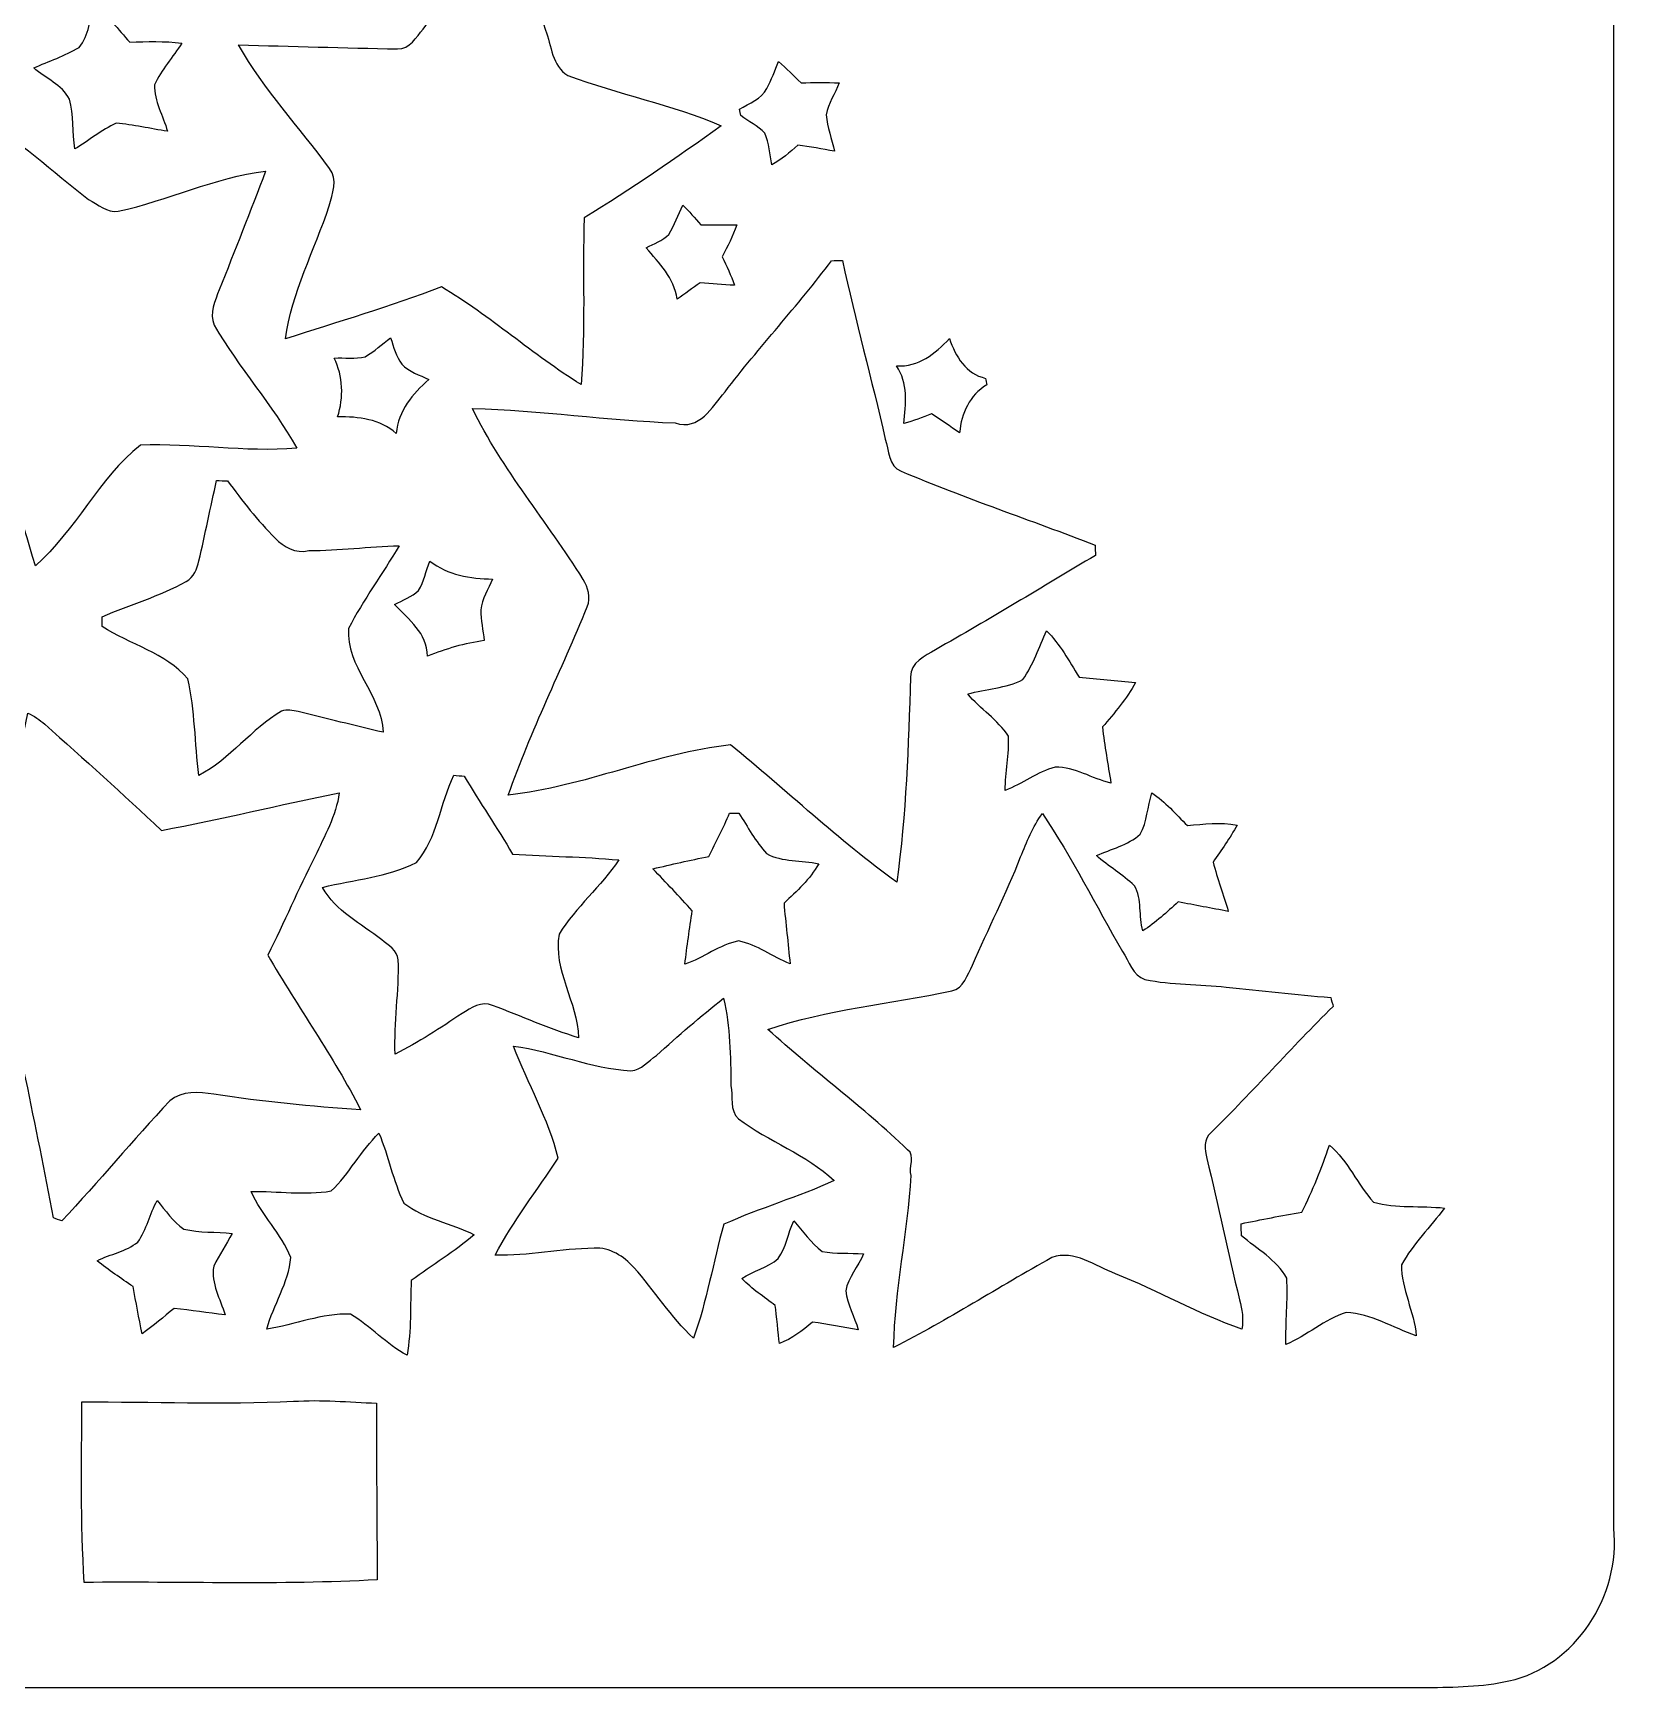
# Model space of a CAD drawing. Header units: centimetres. Extents: x -14.6 to 15.1, y -15.6 to 15.7.
# Drawn here: x -1.41 to 15.12, y -15.61 to 1.61 of the extents above; entities that cross this region are included whole.
import ezdxf

# ---------------------------------------------------------------- set-up
doc = ezdxf.new("R2010")
doc.units = ezdxf.units.CM
doc.header["$MEASUREMENT"] = 0
doc.layers.add('Layer 1', color=7, linetype='Continuous')

msp = doc.modelspace()

# ---------------------------------------------------------------- linework, layer by layer
at = {"layer": 'Layer 1', "color": 251}
for points, knots in [([(-13.19601, 15.66333), (-13.06795, 15.66792), (-12.81113, 15.67744), (-12.68271, 15.68203), (-12.68271, 15.68203), (-4.98016, 15.67956), (2.72203, 15.68168), (10.42458, 15.68097), (10.42458, 15.68097), (11.52596, 15.67921), (12.62839, 15.69014), (13.72941, 15.66439), (13.72941, 15.66439), (14.15097, 15.63899), (14.5161, 15.37547), (14.78104, 15.06291), (14.78104, 15.06291), (15.02304, 14.73729), (15.05197, 14.30796), (15.04738, 13.91744), (15.04738, 13.91744), (15.04386, 4.62739), (15.04738, -4.66302), (15.04562, -13.95307), (15.04562, -13.95307), (15.1197, -14.65016), (14.65051, -15.39028), (13.95307, -15.54057), (13.95307, -15.54057), (13.67543, -15.60442), (13.38862, -15.60477), (13.10605, -15.61112), (13.10605, -15.61112), (4.46264, -15.60795), (-4.18112, -15.61394), (-12.82453, -15.60795), (-12.82453, -15.60795), (-13.27044, -15.61077), (-13.75269, -15.53492), (-14.09241, -15.22095), (-14.09241, -15.22095), (-14.30937, -14.99799), (-14.50269, -14.72494), (-14.53833, -14.40709), (-14.53833, -14.40709), (-14.57396, -13.88004), (-14.54714, -13.35123), (-14.55208, -12.82347), (-14.55208, -12.82347), (-14.55385, -3.82729), (-14.5482, 5.16855), (-14.55526, 14.16438), (-14.55526, 14.16438), (-14.64239, 14.9285), (-13.95906, 15.66192), (-13.19601, 15.66333), (-13.19601, 15.66333), (-13.19601, 15.66333), (-13.19601, 15.66333), (-13.19601, 15.66333)], [0, 0, 0, 0, 0.0625, 0.0625, 0.0625, 0.0625, 0.125, 0.125, 0.125, 0.125, 0.1875, 0.1875, 0.1875, 0.1875, 0.25, 0.25, 0.25, 0.25, 0.3125, 0.3125, 0.3125, 0.3125, 0.375, 0.375, 0.375, 0.375, 0.4375, 0.4375, 0.4375, 0.4375, 0.5, 0.5, 0.5, 0.5, 0.5625, 0.5625, 0.5625, 0.5625, 0.625, 0.625, 0.625, 0.625, 0.6875, 0.6875, 0.6875, 0.6875, 0.75, 0.75, 0.75, 0.75, 0.8125, 0.8125, 0.8125, 0.8125, 0.875, 0.875, 0.875, 0.875, 1, 1, 1, 1]), ([(2.65395, 1.64924), (2.58339, 1.56457), (2.51425, 1.43898), (2.38689, 1.44216), (2.38689, 1.44216), (1.8355, 1.45486), (1.28411, 1.46897), (0.73307, 1.48378), (0.73307, 1.48378), (0.99342, 1.01741), (1.36878, 0.62936), (1.67922, 0.19756), (1.67922, 0.19756), (1.76742, 0.08537), (1.70991, -0.06738), (1.67605, -0.19085), (1.67605, -0.19085), (1.52471, -0.65158), (1.28623, -1.09114), (1.22061, -1.57621), (1.22061, -1.57621), (1.76248, -1.39771), (2.31211, -1.24037), (2.84445, -1.03434), (2.84445, -1.03434), (3.35245, -1.33844), (3.79518, -1.73849), (4.29719, -2.0514), (4.29719, -2.0514), (4.3434, -1.47391), (4.31306, -0.89288), (4.32823, -0.31433), (4.32823, -0.31433), (4.82036, -0.01976), (5.28955, 0.3108), (5.75698, 0.64276), (5.75698, 0.64276), (5.24051, 0.86289), (4.68383, 0.96979), (4.1589, 1.16664), (4.1589, 1.16664), (3.99521, 1.26153), (3.98851, 1.48096), (3.92748, 1.63865), (3.92748, 1.63865), (3.79095, 2.03694), (3.72251, 2.46345), (3.52213, 2.83704), (3.52213, 2.83704), (3.23356, 2.44052), (2.94287, 2.04541), (2.65395, 1.64924), (2.65395, 1.64924), (2.65395, 1.64924), (2.65395, 1.64924), (2.65395, 1.64924)], [0, 0, 0, 0, 0.06666667, 0.06666667, 0.06666667, 0.06666667, 0.13333333, 0.13333333, 0.13333333, 0.13333333, 0.2, 0.2, 0.2, 0.2, 0.26666667, 0.26666667, 0.26666667, 0.26666667, 0.33333333, 0.33333333, 0.33333333, 0.33333333, 0.4, 0.4, 0.4, 0.4, 0.46666667, 0.46666667, 0.46666667, 0.46666667, 0.53333333, 0.53333333, 0.53333333, 0.53333333, 0.6, 0.6, 0.6, 0.6, 0.66666667, 0.66666667, 0.66666667, 0.66666667, 0.73333333, 0.73333333, 0.73333333, 0.73333333, 0.8, 0.8, 0.8, 0.8, 0.86666667, 0.86666667, 0.86666667, 0.86666667, 1, 1, 1, 1]), ([(-0.75883, 1.91029), (-0.82444, 1.76671), (-0.81703, 1.57903), (-0.92781, 1.45874), (-0.92781, 1.45874), (-1.07562, 1.36878), (-1.24213, 1.3141), (-1.39947, 1.24389), (-1.39947, 1.24389), (-1.276, 1.13771), (-1.10737, 1.06892), (-1.02658, 0.92075), (-1.02658, 0.92075), (-0.98037, 0.75248), (-0.99554, 0.57432), (-0.97226, 0.40146), (-0.97226, 0.40146), (-0.82691, 0.48789), (-0.69427, 0.59655), (-0.54187, 0.67063), (-0.54187, 0.67063), (-0.36301, 0.65334), (-0.18591, 0.61278), (-0.00776, 0.58561), (-0.00776, 0.58561), (-0.0508, 0.74612), (-0.14817, 0.89888), (-0.14252, 1.06751), (-0.14252, 1.06751), (-0.07197, 1.22661), (0.0508, 1.35573), (0.14146, 1.50319), (0.14146, 1.50319), (-0.03845, 1.52471), (-0.22049, 1.52083), (-0.40076, 1.51201), (-0.40076, 1.51201), (-0.51929, 1.64571), (-0.62971, 1.78717), (-0.75883, 1.91029), (-0.75883, 1.91029), (-0.75883, 1.91029), (-0.75883, 1.91029), (-0.75883, 1.91029)], [0, 0, 0, 0, 0.08333333, 0.08333333, 0.08333333, 0.08333333, 0.16666667, 0.16666667, 0.16666667, 0.16666667, 0.25, 0.25, 0.25, 0.25, 0.33333333, 0.33333333, 0.33333333, 0.33333333, 0.41666667, 0.41666667, 0.41666667, 0.41666667, 0.5, 0.5, 0.5, 0.5, 0.58333333, 0.58333333, 0.58333333, 0.58333333, 0.66666667, 0.66666667, 0.66666667, 0.66666667, 0.75, 0.75, 0.75, 0.75, 0.83333333, 0.83333333, 0.83333333, 0.83333333, 1, 1, 1, 1]), ([(6.35353, 1.31092), (6.31331, 1.21744), (6.27874, 1.12113), (6.23076, 1.03117), (6.23076, 1.03117), (6.17467, 0.91899), (6.04732, 0.87665), (5.94677, 0.81456), (5.94677, 0.81456), (5.94995, 0.79798), (5.95559, 0.76482), (5.95877, 0.74789), (5.95877, 0.74789), (6.04097, 0.68792), (6.13692, 0.64135), (6.20818, 0.5655), (6.20818, 0.5655), (6.25969, 0.4639), (6.25934, 0.34572), (6.28191, 0.23566), (6.28191, 0.23566), (6.38104, 0.29281), (6.46994, 0.36442), (6.55285, 0.44238), (6.55285, 0.44238), (6.67949, 0.42404), (6.80755, 0.40217), (6.93349, 0.37747), (6.93349, 0.37747), (6.90986, 0.50483), (6.85553, 0.62689), (6.84918, 0.75741), (6.84918, 0.75741), (6.87035, 0.87559), (6.94126, 0.97755), (6.98288, 1.08867), (6.98288, 1.08867), (6.8513, 1.09643), (6.7183, 1.09255), (6.58707, 1.08938), (6.58707, 1.08938), (6.51016, 1.16417), (6.43502, 1.24107), (6.35353, 1.31092), (6.35353, 1.31092), (6.35353, 1.31092), (6.35353, 1.31092), (6.35353, 1.31092)], [0, 0, 0, 0, 0.07692308, 0.07692308, 0.07692308, 0.07692308, 0.15384615, 0.15384615, 0.15384615, 0.15384615, 0.23076923, 0.23076923, 0.23076923, 0.23076923, 0.30769231, 0.30769231, 0.30769231, 0.30769231, 0.38461538, 0.38461538, 0.38461538, 0.38461538, 0.46153846, 0.46153846, 0.46153846, 0.46153846, 0.53846154, 0.53846154, 0.53846154, 0.53846154, 0.61538462, 0.61538462, 0.61538462, 0.61538462, 0.69230769, 0.69230769, 0.69230769, 0.69230769, 0.76923077, 0.76923077, 0.76923077, 0.76923077, 0.84615385, 0.84615385, 0.84615385, 0.84615385, 1, 1, 1, 1]), ([(-1.98191, 0.71684), (-1.98226, 0.27199), (-1.98332, -0.17286), (-2.00025, -0.61771), (-2.00025, -0.61771), (-1.99178, -0.76094), (-2.03129, -0.93204), (-2.16817, -1.00542), (-2.16817, -1.00542), (-2.56716, -1.25483), (-2.97004, -1.49825), (-3.36656, -1.75189), (-3.36656, -1.75189), (-3.36656, -1.77588), (-3.36656, -1.82421), (-3.36656, -1.84856), (-3.36656, -1.84856), (-2.85715, -2.04117), (-2.33327, -2.19216), (-1.82245, -2.3816), (-1.82245, -2.3816), (-1.67887, -2.90054), (-1.54129, -3.42159), (-1.38148, -3.93559), (-1.38148, -3.93559), (-0.96132, -3.56764), (-0.72566, -3.02683), (-0.28893, -2.68146), (-0.28893, -2.68146), (0.25329, -2.65924), (0.79481, -2.75943), (1.33809, -2.71145), (1.33809, -2.71145), (1.08691, -2.26201), (0.73519, -1.87643), (0.47696, -1.43122), (0.47696, -1.43122), (0.42721, -1.30916), (0.48966, -1.17651), (0.53093, -1.06468), (0.53093, -1.06468), (0.69497, -0.65511), (0.8569, -0.24412), (1.01318, 0.16863), (1.01318, 0.16863), (0.48401, 0.10654), (-0.00212, -0.13406), (-0.51929, -0.24694), (-0.51929, -0.24694), (-0.63429, -0.26247), (-0.73307, -0.17498), (-0.82903, -0.12418), (-0.82903, -0.12418), (-1.20826, 0.16051), (-1.54799, 0.51364), (-1.98191, 0.71684), (-1.98191, 0.71684), (-1.98191, 0.71684), (-1.98191, 0.71684), (-1.98191, 0.71684)], [0, 0, 0, 0, 0.0625, 0.0625, 0.0625, 0.0625, 0.125, 0.125, 0.125, 0.125, 0.1875, 0.1875, 0.1875, 0.1875, 0.25, 0.25, 0.25, 0.25, 0.3125, 0.3125, 0.3125, 0.3125, 0.375, 0.375, 0.375, 0.375, 0.4375, 0.4375, 0.4375, 0.4375, 0.5, 0.5, 0.5, 0.5, 0.5625, 0.5625, 0.5625, 0.5625, 0.625, 0.625, 0.625, 0.625, 0.6875, 0.6875, 0.6875, 0.6875, 0.75, 0.75, 0.75, 0.75, 0.8125, 0.8125, 0.8125, 0.8125, 0.875, 0.875, 0.875, 0.875, 1, 1, 1, 1]), ([(5.35693, -0.18203), (5.30895, -0.28399), (5.27121, -0.39194), (5.20982, -0.48719), (5.20982, -0.48719), (5.14809, -0.55633), (5.05354, -0.58279), (4.97522, -0.62724), (4.97522, -0.62724), (5.1114, -0.78775), (5.26344, -0.94015), (5.29802, -1.16134), (5.29802, -1.16134), (5.3781, -1.10525), (5.45712, -1.04775), (5.53685, -0.99095), (5.53685, -0.99095), (5.65538, -1.00013), (5.77532, -1.01353), (5.89456, -1.01706), (5.89456, -1.01706), (5.85752, -0.91546), (5.81307, -0.81774), (5.7658, -0.72073), (5.7658, -0.72073), (5.82189, -0.61313), (5.87622, -0.50412), (5.91855, -0.38982), (5.91855, -0.38982), (5.79367, -0.3877), (5.66773, -0.38911), (5.54355, -0.38876), (5.54355, -0.38876), (5.48322, -0.3175), (5.42114, -0.24871), (5.35693, -0.18203), (5.35693, -0.18203), (5.35693, -0.18203), (5.35693, -0.18203), (5.35693, -0.18203)], [0, 0, 0, 0, 0.09090909, 0.09090909, 0.09090909, 0.09090909, 0.18181818, 0.18181818, 0.18181818, 0.18181818, 0.27272727, 0.27272727, 0.27272727, 0.27272727, 0.36363636, 0.36363636, 0.36363636, 0.36363636, 0.45454545, 0.45454545, 0.45454545, 0.45454545, 0.54545455, 0.54545455, 0.54545455, 0.54545455, 0.63636364, 0.63636364, 0.63636364, 0.63636364, 0.72727273, 0.72727273, 0.72727273, 0.72727273, 0.81818182, 0.81818182, 0.81818182, 0.81818182, 1, 1, 1, 1]), ([(6.90386, -0.76129), (6.55249, -1.23084), (6.15103, -1.65982), (5.79543, -2.12619), (5.79543, -2.12619), (5.65926, -2.28318), (5.53297, -2.534), (5.27509, -2.45039), (5.27509, -2.45039), (4.57094, -2.42111), (3.87103, -2.32022), (3.16689, -2.29835), (3.16689, -2.29835), (3.47451, -2.93723), (3.94829, -3.47627), (4.318, -4.07811), (4.318, -4.07811), (4.36915, -4.16172), (4.40231, -4.26685), (4.3621, -4.36245), (4.3621, -4.36245), (4.09363, -5.01791), (3.77437, -5.65362), (3.53977, -6.32354), (3.53977, -6.32354), (4.32717, -6.23746), (5.06518, -5.8868), (5.85364, -5.79967), (5.85364, -5.79967), (6.4329, -6.27309), (6.97618, -6.79097), (7.58296, -7.23018), (7.58296, -7.23018), (7.68103, -6.52216), (7.7029, -5.80637), (7.7276, -5.09305), (7.7276, -5.09305), (7.72301, -4.94277), (7.87964, -4.87645), (7.98654, -4.80942), (7.98654, -4.80942), (8.54816, -4.49404), (9.09673, -4.15572), (9.65165, -3.82834), (9.65165, -3.82834), (9.65059, -3.80153), (9.64847, -3.74791), (9.64741, -3.7211), (9.64741, -3.7211), (8.97608, -3.4611), (8.29239, -3.23215), (7.62917, -2.95169), (7.62917, -2.95169), (7.49265, -2.90654), (7.50252, -2.72627), (7.46266, -2.61902), (7.46266, -2.61902), (7.32402, -1.99743), (7.1501, -1.38359), (7.01887, -0.76059), (7.01887, -0.76059), (6.98006, -0.76059), (6.94196, -0.76094), (6.90386, -0.76129), (6.90386, -0.76129), (6.90386, -0.76129), (6.90386, -0.76129), (6.90386, -0.76129)], [0, 0, 0, 0, 0.05555556, 0.05555556, 0.05555556, 0.05555556, 0.11111111, 0.11111111, 0.11111111, 0.11111111, 0.16666667, 0.16666667, 0.16666667, 0.16666667, 0.22222222, 0.22222222, 0.22222222, 0.22222222, 0.27777778, 0.27777778, 0.27777778, 0.27777778, 0.33333333, 0.33333333, 0.33333333, 0.33333333, 0.38888889, 0.38888889, 0.38888889, 0.38888889, 0.44444444, 0.44444444, 0.44444444, 0.44444444, 0.5, 0.5, 0.5, 0.5, 0.55555556, 0.55555556, 0.55555556, 0.55555556, 0.61111111, 0.61111111, 0.61111111, 0.61111111, 0.66666667, 0.66666667, 0.66666667, 0.66666667, 0.72222222, 0.72222222, 0.72222222, 0.72222222, 0.77777778, 0.77777778, 0.77777778, 0.77777778, 0.83333333, 0.83333333, 0.83333333, 0.83333333, 0.88888889, 0.88888889, 0.88888889, 0.88888889, 1, 1, 1, 1]), ([(2.05176, -1.76036), (1.94522, -1.78364), (1.83515, -1.77094), (1.72755, -1.77412), (1.72755, -1.77412), (1.81998, -1.96638), (1.8288, -2.18334), (1.76389, -2.38548), (1.76389, -2.38548), (1.98155, -2.38443), (2.20451, -2.40982), (2.37384, -2.5587), (2.37384, -2.5587), (2.39395, -2.31987), (2.54564, -2.14983), (2.71216, -1.99813), (2.71216, -1.99813), (2.6162, -1.95086), (2.50578, -1.91982), (2.43099, -1.83938), (2.43099, -1.83938), (2.37102, -1.7586), (2.34774, -1.65806), (2.31387, -1.56492), (2.31387, -1.56492), (2.22603, -1.62913), (2.14595, -1.70533), (2.05176, -1.76036), (2.05176, -1.76036), (2.05176, -1.76036), (2.05176, -1.76036), (2.05176, -1.76036)], [0, 0, 0, 0, 0.11111111, 0.11111111, 0.11111111, 0.11111111, 0.22222222, 0.22222222, 0.22222222, 0.22222222, 0.33333333, 0.33333333, 0.33333333, 0.33333333, 0.44444444, 0.44444444, 0.44444444, 0.44444444, 0.55555556, 0.55555556, 0.55555556, 0.55555556, 0.66666667, 0.66666667, 0.66666667, 0.66666667, 0.77777778, 0.77777778, 0.77777778, 0.77777778, 1, 1, 1, 1]), ([(7.57872, -1.85596), (7.70467, -2.03482), (7.67644, -2.25143), (7.65669, -2.45674), (7.65669, -2.45674), (7.75441, -2.42817), (7.85001, -2.39219), (7.94491, -2.3555), (7.94491, -2.3555), (8.04263, -2.42006), (8.13964, -2.48638), (8.23666, -2.55235), (8.23666, -2.55235), (8.25712, -2.34738), (8.33931, -2.16182), (8.51923, -2.05423), (8.51923, -2.05423), (8.51641, -2.03729), (8.51076, -2.00307), (8.50794, -1.98579), (8.50794, -1.98579), (8.30121, -1.93746), (8.19573, -1.75824), (8.13117, -1.57198), (8.13117, -1.57198), (7.98266, -1.73073), (7.81226, -1.86902), (7.57872, -1.85596), (7.57872, -1.85596), (7.57872, -1.85596), (7.57872, -1.85596), (7.57872, -1.85596)], [0, 0, 0, 0, 0.11111111, 0.11111111, 0.11111111, 0.11111111, 0.22222222, 0.22222222, 0.22222222, 0.22222222, 0.33333333, 0.33333333, 0.33333333, 0.33333333, 0.44444444, 0.44444444, 0.44444444, 0.44444444, 0.55555556, 0.55555556, 0.55555556, 0.55555556, 0.66666667, 0.66666667, 0.66666667, 0.66666667, 0.77777778, 0.77777778, 0.77777778, 0.77777778, 1, 1, 1, 1]), ([(0.50412, -3.05012), (0.43956, -3.3274), (0.38629, -3.60786), (0.31891, -3.88479), (0.31891, -3.88479), (0.2981, -3.96628), (0.26917, -4.05906), (0.18697, -4.09857), (0.18697, -4.09857), (-0.08819, -4.2545), (-0.39688, -4.33987), (-0.6858, -4.46617), (-0.6858, -4.46617), (-0.68615, -4.49157), (-0.68686, -4.54201), (-0.68721, -4.56706), (-0.68721, -4.56706), (-0.39617, -4.75721), (-0.02787, -4.84258), (0.20496, -5.11175), (0.20496, -5.11175), (0.2794, -5.4423), (0.27693, -5.78309), (0.31891, -6.11858), (0.31891, -6.11858), (0.64558, -5.9496), (0.86431, -5.63316), (1.18075, -5.44971), (1.18075, -5.44971), (1.23578, -5.42502), (1.29681, -5.44301), (1.3529, -5.4543), (1.3529, -5.4543), (1.64818, -5.52485), (1.94204, -5.59999), (2.23767, -5.66914), (2.23767, -5.66914), (2.22144, -5.27579), (1.84397, -4.98228), (1.87748, -4.58929), (1.87748, -4.58929), (2.03024, -4.28907), (2.23344, -4.01814), (2.40383, -3.72816), (2.40383, -3.72816), (2.0895, -3.73697), (1.77694, -3.77613), (1.46262, -3.77825), (1.46262, -3.77825), (1.32539, -3.81423), (1.20474, -3.7398), (1.11407, -3.64913), (1.11407, -3.64913), (0.93028, -3.46569), (0.77153, -3.25931), (0.61666, -3.05153), (0.61666, -3.05153), (0.58843, -3.05118), (0.53234, -3.05047), (0.50412, -3.05012), (0.50412, -3.05012), (0.50412, -3.05012), (0.50412, -3.05012), (0.50412, -3.05012)], [0, 0, 0, 0, 0.05882353, 0.05882353, 0.05882353, 0.05882353, 0.11764706, 0.11764706, 0.11764706, 0.11764706, 0.17647059, 0.17647059, 0.17647059, 0.17647059, 0.23529412, 0.23529412, 0.23529412, 0.23529412, 0.29411765, 0.29411765, 0.29411765, 0.29411765, 0.35294118, 0.35294118, 0.35294118, 0.35294118, 0.41176471, 0.41176471, 0.41176471, 0.41176471, 0.47058824, 0.47058824, 0.47058824, 0.47058824, 0.52941176, 0.52941176, 0.52941176, 0.52941176, 0.58823529, 0.58823529, 0.58823529, 0.58823529, 0.64705882, 0.64705882, 0.64705882, 0.64705882, 0.70588235, 0.70588235, 0.70588235, 0.70588235, 0.76470588, 0.76470588, 0.76470588, 0.76470588, 0.82352941, 0.82352941, 0.82352941, 0.82352941, 0.88235294, 0.88235294, 0.88235294, 0.88235294, 1, 1, 1, 1]), ([(2.72168, -3.88832), (2.68323, -3.99027), (2.66277, -4.10069), (2.60667, -4.19523), (2.60667, -4.19523), (2.53541, -4.2612), (2.44052, -4.29331), (2.35691, -4.33917), (2.35691, -4.33917), (2.50402, -4.49792), (2.69522, -4.63479), (2.6991, -4.87856), (2.6991, -4.87856), (2.88854, -4.79919), (3.08681, -4.7431), (3.29036, -4.71452), (3.29036, -4.71452), (3.27766, -4.60834), (3.2512, -4.50321), (3.25261, -4.39596), (3.25261, -4.39596), (3.26637, -4.28025), (3.33128, -4.17971), (3.37608, -4.07458), (3.37608, -4.07458), (3.1436, -4.07282), (2.91112, -4.03084), (2.72168, -3.88832), (2.72168, -3.88832), (2.72168, -3.88832), (2.72168, -3.88832), (2.72168, -3.88832)], [0, 0, 0, 0, 0.11111111, 0.11111111, 0.11111111, 0.11111111, 0.22222222, 0.22222222, 0.22222222, 0.22222222, 0.33333333, 0.33333333, 0.33333333, 0.33333333, 0.44444444, 0.44444444, 0.44444444, 0.44444444, 0.55555556, 0.55555556, 0.55555556, 0.55555556, 0.66666667, 0.66666667, 0.66666667, 0.66666667, 0.77777778, 0.77777778, 0.77777778, 0.77777778, 1, 1, 1, 1]), ([(9.14153, -4.61186), (9.06815, -4.78508), (9.00254, -4.96394), (8.8967, -5.12127), (8.8967, -5.12127), (8.72067, -5.21159), (8.50971, -5.21758), (8.32132, -5.27015), (8.32132, -5.27015), (8.45256, -5.42572), (8.63318, -5.53896), (8.74571, -5.70794), (8.74571, -5.70794), (8.75453, -5.89633), (8.71502, -6.08542), (8.71008, -6.27486), (8.71008, -6.27486), (8.89, -6.20677), (9.04487, -6.07942), (9.23219, -6.03109), (9.23219, -6.03109), (9.43927, -6.02932), (9.61496, -6.15103), (9.81146, -6.19866), (9.81146, -6.19866), (9.78217, -6.00322), (9.74478, -5.81025), (9.72432, -5.61411), (9.72432, -5.61411), (9.84814, -5.46664), (9.97691, -5.32059), (10.06757, -5.1495), (10.06757, -5.1495), (9.87107, -5.13045), (9.67564, -5.11457), (9.47984, -5.09411), (9.47984, -5.09411), (9.37472, -4.9276), (9.28194, -4.75156), (9.14153, -4.61186), (9.14153, -4.61186), (9.14153, -4.61186), (9.14153, -4.61186), (9.14153, -4.61186)], [0, 0, 0, 0, 0.08333333, 0.08333333, 0.08333333, 0.08333333, 0.16666667, 0.16666667, 0.16666667, 0.16666667, 0.25, 0.25, 0.25, 0.25, 0.33333333, 0.33333333, 0.33333333, 0.33333333, 0.41666667, 0.41666667, 0.41666667, 0.41666667, 0.5, 0.5, 0.5, 0.5, 0.58333333, 0.58333333, 0.58333333, 0.58333333, 0.66666667, 0.66666667, 0.66666667, 0.66666667, 0.75, 0.75, 0.75, 0.75, 0.83333333, 0.83333333, 0.83333333, 0.83333333, 1, 1, 1, 1]), ([(-1.46085, -5.46911), (-1.58574, -6.00604), (-1.55187, -6.56661), (-1.63936, -7.11024), (-1.63936, -7.11024), (-1.60373, -7.26123), (-1.72332, -7.35259), (-1.83162, -7.41539), (-1.83162, -7.41539), (-2.30787, -7.69267), (-2.80423, -7.93468), (-3.27731, -8.21761), (-3.27731, -8.21761), (-2.77178, -8.54534), (-2.16464, -8.66105), (-1.63548, -8.94292), (-1.63548, -8.94292), (-1.51906, -9.01065), (-1.51377, -9.16552), (-1.48026, -9.27947), (-1.48026, -9.27947), (-1.38395, -9.75995), (-1.28058, -10.23937), (-1.19521, -10.72197), (-1.19521, -10.72197), (-1.17299, -10.73009), (-1.12854, -10.74632), (-1.10631, -10.75443), (-1.10631, -10.75443), (-0.72461, -10.34521), (-0.36759, -9.9127), (0.01693, -9.50595), (0.01693, -9.50595), (0.14182, -9.39588), (0.32209, -9.41246), (0.47484, -9.43469), (0.47484, -9.43469), (0.98107, -9.51371), (1.49119, -9.56486), (2.00272, -9.59873), (2.00272, -9.59873), (1.72014, -9.03958), (1.34832, -8.53017), (1.03576, -7.98759), (1.03576, -7.98759), (1.20791, -7.65034), (1.35326, -7.30074), (1.52717, -6.96454), (1.52717, -6.96454), (1.62595, -6.7497), (1.74766, -6.53803), (1.78012, -6.30026), (1.78012, -6.30026), (1.1617, -6.42338), (0.54927, -6.57613), (-0.07056, -6.68972), (-0.07056, -6.68972), (-0.47061, -6.31649), (-0.87418, -5.94713), (-1.28446, -5.58588), (-1.28446, -5.58588), (-1.33773, -5.53896), (-1.39629, -5.49804), (-1.46085, -5.46911), (-1.46085, -5.46911), (-1.46085, -5.46911), (-1.46085, -5.46911), (-1.46085, -5.46911)], [0, 0, 0, 0, 0.05555556, 0.05555556, 0.05555556, 0.05555556, 0.11111111, 0.11111111, 0.11111111, 0.11111111, 0.16666667, 0.16666667, 0.16666667, 0.16666667, 0.22222222, 0.22222222, 0.22222222, 0.22222222, 0.27777778, 0.27777778, 0.27777778, 0.27777778, 0.33333333, 0.33333333, 0.33333333, 0.33333333, 0.38888889, 0.38888889, 0.38888889, 0.38888889, 0.44444444, 0.44444444, 0.44444444, 0.44444444, 0.5, 0.5, 0.5, 0.5, 0.55555556, 0.55555556, 0.55555556, 0.55555556, 0.61111111, 0.61111111, 0.61111111, 0.61111111, 0.66666667, 0.66666667, 0.66666667, 0.66666667, 0.72222222, 0.72222222, 0.72222222, 0.72222222, 0.77777778, 0.77777778, 0.77777778, 0.77777778, 0.83333333, 0.83333333, 0.83333333, 0.83333333, 0.88888889, 0.88888889, 0.88888889, 0.88888889, 1, 1, 1, 1]), ([(2.97392, -6.11646), (2.82646, -6.40856), (2.80599, -6.77333), (2.58304, -7.02345), (2.58304, -7.02345), (2.28283, -7.18114), (1.93111, -7.19914), (1.60761, -7.28274), (1.60761, -7.28274), (1.74378, -7.53216), (2.00801, -7.65986), (2.2225, -7.82955), (2.2225, -7.82955), (2.29059, -7.88494), (2.38654, -7.93715), (2.39536, -8.03592), (2.39536, -8.03592), (2.40383, -8.36366), (2.3495, -8.68998), (2.3622, -9.01806), (2.3622, -9.01806), (2.60562, -8.8967), (2.83316, -8.74713), (3.05823, -8.59543), (3.05823, -8.59543), (3.15207, -8.53828), (3.26355, -8.46138), (3.37714, -8.51217), (3.37714, -8.51217), (3.67524, -8.62365), (3.96557, -8.75771), (4.27214, -8.84731), (4.27214, -8.84731), (4.26085, -8.47725), (4.00262, -8.14246), (4.06823, -7.76993), (4.06823, -7.76993), (4.24286, -7.487), (4.50674, -7.27322), (4.69053, -6.9977), (4.69053, -6.9977), (4.32259, -6.96313), (3.95252, -6.96207), (3.58422, -6.93737), (3.58422, -6.93737), (3.42336, -6.66256), (3.24344, -6.39974), (3.08187, -6.12528), (3.08187, -6.12528), (3.05506, -6.12316), (3.00108, -6.11858), (2.97392, -6.11646), (2.97392, -6.11646), (2.97392, -6.11646), (2.97392, -6.11646), (2.97392, -6.11646)], [0, 0, 0, 0, 0.06666667, 0.06666667, 0.06666667, 0.06666667, 0.13333333, 0.13333333, 0.13333333, 0.13333333, 0.2, 0.2, 0.2, 0.2, 0.26666667, 0.26666667, 0.26666667, 0.26666667, 0.33333333, 0.33333333, 0.33333333, 0.33333333, 0.4, 0.4, 0.4, 0.4, 0.46666667, 0.46666667, 0.46666667, 0.46666667, 0.53333333, 0.53333333, 0.53333333, 0.53333333, 0.6, 0.6, 0.6, 0.6, 0.66666667, 0.66666667, 0.66666667, 0.66666667, 0.73333333, 0.73333333, 0.73333333, 0.73333333, 0.8, 0.8, 0.8, 0.8, 0.86666667, 0.86666667, 0.86666667, 0.86666667, 1, 1, 1, 1]), ([(10.23726, -6.30061), (10.1921, -6.44172), (10.18857, -6.60047), (10.11696, -6.731), (10.11696, -6.731), (9.98608, -6.84283), (9.81534, -6.88516), (9.66047, -6.95149), (9.66047, -6.95149), (9.7857, -7.06437), (9.93352, -7.14869), (10.05593, -7.26581), (10.05593, -7.26581), (10.13989, -7.40481), (10.09826, -7.58402), (10.14377, -7.73606), (10.14377, -7.73606), (10.27712, -7.64963), (10.39354, -7.54098), (10.51137, -7.43479), (10.51137, -7.43479), (10.68529, -7.46725), (10.85956, -7.50076), (11.03383, -7.53322), (11.03383, -7.53322), (10.98091, -7.36177), (10.92024, -7.19279), (10.87543, -7.01957), (10.87543, -7.01957), (10.96081, -6.89292), (11.05323, -6.77086), (11.12414, -6.6354), (11.12414, -6.6354), (10.9534, -6.60153), (10.77877, -6.62623), (10.60732, -6.63928), (10.60732, -6.63928), (10.48808, -6.52216), (10.37872, -6.39233), (10.23726, -6.30061), (10.23726, -6.30061), (10.23726, -6.30061), (10.23726, -6.30061), (10.23726, -6.30061)], [0, 0, 0, 0, 0.08333333, 0.08333333, 0.08333333, 0.08333333, 0.16666667, 0.16666667, 0.16666667, 0.16666667, 0.25, 0.25, 0.25, 0.25, 0.33333333, 0.33333333, 0.33333333, 0.33333333, 0.41666667, 0.41666667, 0.41666667, 0.41666667, 0.5, 0.5, 0.5, 0.5, 0.58333333, 0.58333333, 0.58333333, 0.58333333, 0.66666667, 0.66666667, 0.66666667, 0.66666667, 0.75, 0.75, 0.75, 0.75, 0.83333333, 0.83333333, 0.83333333, 0.83333333, 1, 1, 1, 1]), ([(5.84341, -6.51051), (5.77638, -6.66291), (5.70159, -6.81179), (5.62716, -6.96066), (5.62716, -6.96066), (5.43242, -7.00158), (5.23769, -7.04321), (5.04472, -7.09013), (5.04472, -7.09013), (5.18301, -7.23371), (5.32059, -7.3787), (5.45465, -7.52687), (5.45465, -7.52687), (5.42749, -7.71172), (5.39821, -7.89693), (5.37845, -8.0832), (5.37845, -8.0832), (5.57036, -8.01652), (5.73687, -7.88), (5.93725, -7.84049), (5.93725, -7.84049), (6.12987, -7.87859), (6.29073, -8.00559), (6.47206, -8.07791), (6.47206, -8.07791), (6.45372, -7.86659), (6.42549, -7.65704), (6.40962, -7.44573), (6.40962, -7.44573), (6.54403, -7.32402), (6.67844, -7.19702), (6.77051, -7.03862), (6.77051, -7.03862), (6.59165, -6.99735), (6.39127, -7.02275), (6.22864, -6.93103), (6.22864, -6.93103), (6.11223, -6.80649), (6.03179, -6.65409), (5.94042, -6.51122), (5.94042, -6.51122), (5.91644, -6.51087), (5.86775, -6.51051), (5.84341, -6.51051), (5.84341, -6.51051), (5.84341, -6.51051), (5.84341, -6.51051), (5.84341, -6.51051)], [0, 0, 0, 0, 0.07692308, 0.07692308, 0.07692308, 0.07692308, 0.15384615, 0.15384615, 0.15384615, 0.15384615, 0.23076923, 0.23076923, 0.23076923, 0.23076923, 0.30769231, 0.30769231, 0.30769231, 0.30769231, 0.38461538, 0.38461538, 0.38461538, 0.38461538, 0.46153846, 0.46153846, 0.46153846, 0.46153846, 0.53846154, 0.53846154, 0.53846154, 0.53846154, 0.61538462, 0.61538462, 0.61538462, 0.61538462, 0.69230769, 0.69230769, 0.69230769, 0.69230769, 0.76923077, 0.76923077, 0.76923077, 0.76923077, 0.84615385, 0.84615385, 0.84615385, 0.84615385, 1, 1, 1, 1]), ([(8.87201, -6.96666), (8.72243, -7.34907), (8.53299, -7.71419), (8.37283, -8.09202), (8.37283, -8.09202), (8.31568, -8.18832), (8.28216, -8.33367), (8.15516, -8.35978), (8.15516, -8.35978), (7.5184, -8.49489), (6.85941, -8.55133), (6.24099, -8.76159), (6.24099, -8.76159), (6.71583, -9.19057), (7.233, -9.57121), (7.6962, -10.0136), (7.6962, -10.0136), (7.78228, -10.07674), (7.7029, -10.20022), (7.73359, -10.281), (7.73359, -10.281), (7.69832, -10.87967), (7.56356, -11.47022), (7.5505, -12.07064), (7.5505, -12.07064), (8.11354, -11.78454), (8.64588, -11.44235), (9.19727, -11.13578), (9.19727, -11.13578), (9.43363, -11.05006), (9.64847, -11.22574), (9.86014, -11.30512), (9.86014, -11.30512), (10.30534, -11.47974), (10.72197, -11.72422), (11.17388, -11.8805), (11.17388, -11.8805), (11.1954, -11.77819), (11.176, -11.67412), (11.15095, -11.57464), (11.15095, -11.57464), (11.0296, -11.08604), (10.92906, -10.59286), (10.80982, -10.10391), (10.80982, -10.10391), (10.78583, -10.01148), (10.77242, -9.90177), (10.85532, -9.83403), (10.85532, -9.83403), (11.28995, -9.40717), (11.69035, -8.94715), (12.12568, -8.52135), (12.12568, -8.52135), (12.11933, -8.49806), (12.10627, -8.4522), (12.09957, -8.42927), (12.09957, -8.42927), (11.73621, -8.39999), (11.37497, -8.35801), (11.01266, -8.31991), (11.01266, -8.31991), (10.73079, -8.29098), (10.44504, -8.30051), (10.16635, -8.24159), (10.16635, -8.24159), (10.0397, -8.19785), (10.00054, -8.0518), (9.93387, -7.94914), (9.93387, -7.94914), (9.65235, -7.47289), (9.4107, -6.97265), (9.09814, -6.51545), (9.09814, -6.51545), (8.9983, -6.65233), (8.93516, -6.81073), (8.87201, -6.96666), (8.87201, -6.96666), (8.87201, -6.96666), (8.87201, -6.96666), (8.87201, -6.96666)], [0, 0, 0, 0, 0.04761905, 0.04761905, 0.04761905, 0.04761905, 0.0952381, 0.0952381, 0.0952381, 0.0952381, 0.14285714, 0.14285714, 0.14285714, 0.14285714, 0.19047619, 0.19047619, 0.19047619, 0.19047619, 0.23809524, 0.23809524, 0.23809524, 0.23809524, 0.28571429, 0.28571429, 0.28571429, 0.28571429, 0.33333333, 0.33333333, 0.33333333, 0.33333333, 0.38095238, 0.38095238, 0.38095238, 0.38095238, 0.42857143, 0.42857143, 0.42857143, 0.42857143, 0.47619048, 0.47619048, 0.47619048, 0.47619048, 0.52380952, 0.52380952, 0.52380952, 0.52380952, 0.57142857, 0.57142857, 0.57142857, 0.57142857, 0.61904762, 0.61904762, 0.61904762, 0.61904762, 0.66666667, 0.66666667, 0.66666667, 0.66666667, 0.71428571, 0.71428571, 0.71428571, 0.71428571, 0.76190476, 0.76190476, 0.76190476, 0.76190476, 0.80952381, 0.80952381, 0.80952381, 0.80952381, 0.85714286, 0.85714286, 0.85714286, 0.85714286, 0.9047619, 0.9047619, 0.9047619, 0.9047619, 1, 1, 1, 1]), ([(5.08212, -9.03323), (4.99674, -9.0865), (4.92407, -9.18774), (4.81647, -9.19092), (4.81647, -9.19092), (4.39667, -9.17011), (4.00861, -8.99019), (3.59445, -8.93516), (3.59445, -8.93516), (3.74333, -9.32603), (3.95676, -9.69222), (4.06012, -10.10073), (4.06012, -10.10073), (3.83963, -10.43587), (3.58881, -10.75478), (3.4036, -11.11074), (3.4036, -11.11074), (3.74756, -11.12097), (4.08834, -11.04371), (4.4323, -11.03771), (4.4323, -11.03771), (4.59634, -11.02819), (4.74239, -11.12167), (4.84681, -11.2395), (4.84681, -11.2395), (5.06024, -11.47833), (5.23169, -11.75456), (5.467, -11.97398), (5.467, -11.97398), (5.60705, -11.58875), (5.67126, -11.182), (5.78309, -10.78971), (5.78309, -10.78971), (6.15774, -10.62002), (6.55743, -10.50713), (6.93173, -10.33357), (6.93173, -10.33357), (6.63998, -10.06158), (6.25122, -9.92999), (5.93619, -9.69045), (5.93619, -9.69045), (5.83671, -9.60931), (5.88398, -9.45092), (5.85717, -9.34685), (5.85717, -9.34685), (5.85258, -9.04275), (5.8487, -8.73513), (5.78097, -8.43774), (5.78097, -8.43774), (5.54002, -8.62683), (5.30719, -8.82579), (5.08212, -9.03323), (5.08212, -9.03323), (5.08212, -9.03323), (5.08212, -9.03323), (5.08212, -9.03323)], [0, 0, 0, 0, 0.06666667, 0.06666667, 0.06666667, 0.06666667, 0.13333333, 0.13333333, 0.13333333, 0.13333333, 0.2, 0.2, 0.2, 0.2, 0.26666667, 0.26666667, 0.26666667, 0.26666667, 0.33333333, 0.33333333, 0.33333333, 0.33333333, 0.4, 0.4, 0.4, 0.4, 0.46666667, 0.46666667, 0.46666667, 0.46666667, 0.53333333, 0.53333333, 0.53333333, 0.53333333, 0.6, 0.6, 0.6, 0.6, 0.66666667, 0.66666667, 0.66666667, 0.66666667, 0.73333333, 0.73333333, 0.73333333, 0.73333333, 0.8, 0.8, 0.8, 0.8, 0.86666667, 0.86666667, 0.86666667, 0.86666667, 1, 1, 1, 1]), ([(1.6958, -10.44222), (1.42205, -10.48914), (1.13877, -10.44116), (0.86219, -10.44928), (0.86219, -10.44928), (0.97226, -10.69411), (1.1811, -10.88461), (1.27529, -11.13614), (1.27529, -11.13614), (1.25589, -11.39719), (1.09255, -11.62685), (1.02764, -11.87979), (1.02764, -11.87979), (1.31939, -11.83781), (1.6002, -11.70975), (1.89724, -11.72563), (1.89724, -11.72563), (2.1082, -11.84592), (2.26871, -12.04031), (2.48708, -12.15072), (2.48708, -12.15072), (2.53048, -11.89461), (2.51919, -11.63285), (2.52906, -11.37497), (2.52906, -11.37497), (2.74602, -11.21304), (2.98097, -11.07511), (3.18629, -10.89766), (3.18629, -10.89766), (2.94499, -10.77948), (2.66629, -10.73397), (2.45181, -10.56852), (2.45181, -10.56852), (2.33962, -10.33709), (2.29411, -10.07851), (2.19322, -9.84215), (2.19322, -9.84215), (2.00519, -10.02277), (1.8863, -10.26442), (1.6958, -10.44222), (1.6958, -10.44222), (1.6958, -10.44222), (1.6958, -10.44222), (1.6958, -10.44222)], [0, 0, 0, 0, 0.08333333, 0.08333333, 0.08333333, 0.08333333, 0.16666667, 0.16666667, 0.16666667, 0.16666667, 0.25, 0.25, 0.25, 0.25, 0.33333333, 0.33333333, 0.33333333, 0.33333333, 0.41666667, 0.41666667, 0.41666667, 0.41666667, 0.5, 0.5, 0.5, 0.5, 0.58333333, 0.58333333, 0.58333333, 0.58333333, 0.66666667, 0.66666667, 0.66666667, 0.66666667, 0.75, 0.75, 0.75, 0.75, 0.83333333, 0.83333333, 0.83333333, 0.83333333, 1, 1, 1, 1]), ([(12.08546, -9.96597), (12.00573, -10.2048), (11.91119, -10.43834), (11.79901, -10.66377), (11.79901, -10.66377), (11.58699, -10.69834), (11.37638, -10.74173), (11.16577, -10.78371), (11.16577, -10.78371), (11.16718, -10.82534), (11.16894, -10.86767), (11.17071, -10.91001), (11.17071, -10.91001), (11.33651, -11.04406), (11.53089, -11.15977), (11.64272, -11.34851), (11.64272, -11.34851), (11.65331, -11.57887), (11.63002, -11.80924), (11.63249, -12.04066), (11.63249, -12.04066), (11.85227, -11.94788), (12.03466, -11.7789), (12.26185, -11.70552), (12.26185, -11.70552), (12.52255, -11.72069), (12.74798, -11.86462), (12.98892, -11.95035), (12.98892, -11.95035), (12.97093, -11.69705), (12.83088, -11.46316), (12.83652, -11.21022), (12.83652, -11.21022), (12.95541, -10.9915), (13.13603, -10.81722), (13.28526, -10.62073), (13.28526, -10.62073), (13.04008, -10.59321), (12.78079, -10.62602), (12.54619, -10.55864), (12.54619, -10.55864), (12.37368, -10.37731), (12.28302, -10.12719), (12.08546, -9.96597), (12.08546, -9.96597), (12.08546, -9.96597), (12.08546, -9.96597), (12.08546, -9.96597)], [0, 0, 0, 0, 0.07692308, 0.07692308, 0.07692308, 0.07692308, 0.15384615, 0.15384615, 0.15384615, 0.15384615, 0.23076923, 0.23076923, 0.23076923, 0.23076923, 0.30769231, 0.30769231, 0.30769231, 0.30769231, 0.38461538, 0.38461538, 0.38461538, 0.38461538, 0.46153846, 0.46153846, 0.46153846, 0.46153846, 0.53846154, 0.53846154, 0.53846154, 0.53846154, 0.61538462, 0.61538462, 0.61538462, 0.61538462, 0.69230769, 0.69230769, 0.69230769, 0.69230769, 0.76923077, 0.76923077, 0.76923077, 0.76923077, 0.84615385, 0.84615385, 0.84615385, 0.84615385, 1, 1, 1, 1]), ([(-0.31609, -10.97421), (-0.4385, -11.07228), (-0.60219, -11.09909), (-0.74013, -11.16789), (-0.74013, -11.16789), (-0.62089, -11.26631), (-0.49213, -11.35098), (-0.36371, -11.43776), (-0.36371, -11.43776), (-0.33408, -11.60004), (-0.30903, -11.7662), (-0.26917, -11.92777), (-0.26917, -11.92777), (-0.15558, -11.84381), (-0.04727, -11.75279), (0.06315, -11.6646), (0.06315, -11.6646), (0.23918, -11.68506), (0.41487, -11.71152), (0.59161, -11.73162), (0.59161, -11.73162), (0.54081, -11.56582), (0.44485, -11.40531), (0.47343, -11.22468), (0.47343, -11.22468), (0.53234, -11.10827), (0.60325, -10.99961), (0.66604, -10.88566), (0.66604, -10.88566), (0.49883, -10.86626), (0.32561, -10.87896), (0.16228, -10.83874), (0.16228, -10.83874), (0.04692, -10.76396), (-0.02681, -10.6426), (-0.11606, -10.54135), (-0.11606, -10.54135), (-0.18979, -10.68176), (-0.22437, -10.84368), (-0.31609, -10.97421), (-0.31609, -10.97421), (-0.31609, -10.97421), (-0.31609, -10.97421), (-0.31609, -10.97421)], [0, 0, 0, 0, 0.08333333, 0.08333333, 0.08333333, 0.08333333, 0.16666667, 0.16666667, 0.16666667, 0.16666667, 0.25, 0.25, 0.25, 0.25, 0.33333333, 0.33333333, 0.33333333, 0.33333333, 0.41666667, 0.41666667, 0.41666667, 0.41666667, 0.5, 0.5, 0.5, 0.5, 0.58333333, 0.58333333, 0.58333333, 0.58333333, 0.66666667, 0.66666667, 0.66666667, 0.66666667, 0.75, 0.75, 0.75, 0.75, 0.83333333, 0.83333333, 0.83333333, 0.83333333, 1, 1, 1, 1]), ([(6.34859, -11.14637), (6.23923, -11.24232), (6.08859, -11.27125), (5.97076, -11.35451), (5.97076, -11.35451), (6.07483, -11.4614), (6.20042, -11.54501), (6.31896, -11.63532), (6.31896, -11.63532), (6.32954, -11.73374), (6.35071, -11.93094), (6.36129, -12.02937), (6.36129, -12.02937), (6.49041, -11.97998), (6.60224, -11.89743), (6.70525, -11.80712), (6.70525, -11.80712), (6.86435, -11.83005), (7.02345, -11.86004), (7.1822, -11.88755), (7.1822, -11.88755), (7.14375, -11.75103), (7.06896, -11.62473), (7.05132, -11.48292), (7.05132, -11.48292), (7.07813, -11.3411), (7.18326, -11.22927), (7.23653, -11.09698), (7.23653, -11.09698), (7.09295, -11.08498), (6.94725, -11.10051), (6.80614, -11.07123), (6.80614, -11.07123), (6.69043, -10.98303), (6.60647, -10.86167), (6.51087, -10.75408), (6.51087, -10.75408), (6.44913, -10.88143), (6.43255, -11.0303), (6.34859, -11.14637), (6.34859, -11.14637), (6.34859, -11.14637), (6.34859, -11.14637), (6.34859, -11.14637)], [0, 0, 0, 0, 0.08333333, 0.08333333, 0.08333333, 0.08333333, 0.16666667, 0.16666667, 0.16666667, 0.16666667, 0.25, 0.25, 0.25, 0.25, 0.33333333, 0.33333333, 0.33333333, 0.33333333, 0.41666667, 0.41666667, 0.41666667, 0.41666667, 0.5, 0.5, 0.5, 0.5, 0.58333333, 0.58333333, 0.58333333, 0.58333333, 0.66666667, 0.66666667, 0.66666667, 0.66666667, 0.75, 0.75, 0.75, 0.75, 0.83333333, 0.83333333, 0.83333333, 0.83333333, 1, 1, 1, 1]), ([(-0.89853, -12.63826), (-0.89994, -13.26409), (-0.91405, -13.89098), (-0.87313, -14.51645), (-0.87313, -14.51645), (0.14323, -14.50516), (1.16099, -14.54714), (2.17664, -14.48823), (2.17664, -14.48823), (2.17064, -13.8751), (2.16747, -13.26197), (2.16923, -12.64955), (2.16923, -12.64955), (1.88031, -12.64179), (1.59244, -12.61075), (1.30387, -12.63156), (1.30387, -12.63156), (0.56974, -12.66649), (-0.16439, -12.63332), (-0.89853, -12.63826)], [0, 0, 0, 0, 0.16666667, 0.16666667, 0.16666667, 0.16666667, 0.33333333, 0.33333333, 0.33333333, 0.33333333, 0.5, 0.5, 0.5, 0.5, 0.66666667, 0.66666667, 0.66666667, 0.66666667, 1, 1, 1, 1])]:
    msp.add_open_spline(points, degree=3, knots=knots, dxfattribs=at)

doc.saveas('drawing.dxf')
